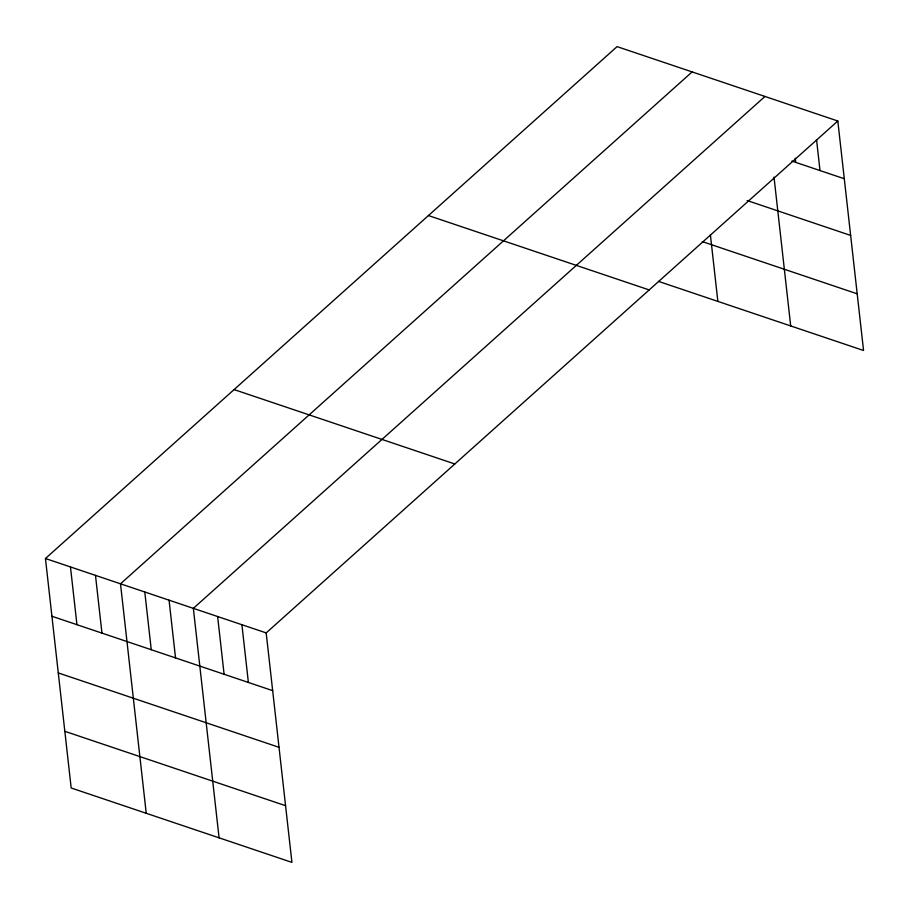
<?xml version="1.0" encoding="UTF-8"?>
<svg xmlns="http://www.w3.org/2000/svg" width="909" height="909" viewBox="0 0 909 909"><rect width="100%" height="100%" fill="white"/><g stroke="black" fill="none" stroke-linecap="round" stroke-linejoin="round"><path stroke-width="1.36" d="M837.814 121.011L266.189 632.903L291.925 862.38L71.186 787.989L45.45 558.512L617.075 46.62L837.814 121.011L863.55 350.488L658.616 281.426M692.124 71.913L120.499 583.805L146.235 813.282M764.969 96.456L193.344 608.348L219.08 837.825M791.887 161.086L844.291 178.743M747.13 200.537L850.642 235.42M702.293 241.612L857.198 293.812M428.434 215.547L649.174 289.926M234.09 389.586L454.818 463.976M45.45 558.512L266.189 632.903M51.927 616.257L272.666 690.635M58.278 672.921L279.018 747.312M64.834 731.313L285.574 805.704M816.532 139.577L820.009 170.562M795.25 158.155L795.727 162.381M774.014 177.13L790.705 325.933M710.418 234.988L717.86 301.39M241.908 624.71L248.384 682.454M217.626 616.529L224.103 674.273M169.063 600.167L175.539 657.9M144.781 591.986L151.258 649.719M95.479 575.374L101.956 633.107M70.47 566.943L76.947 624.676"/></g></svg>
